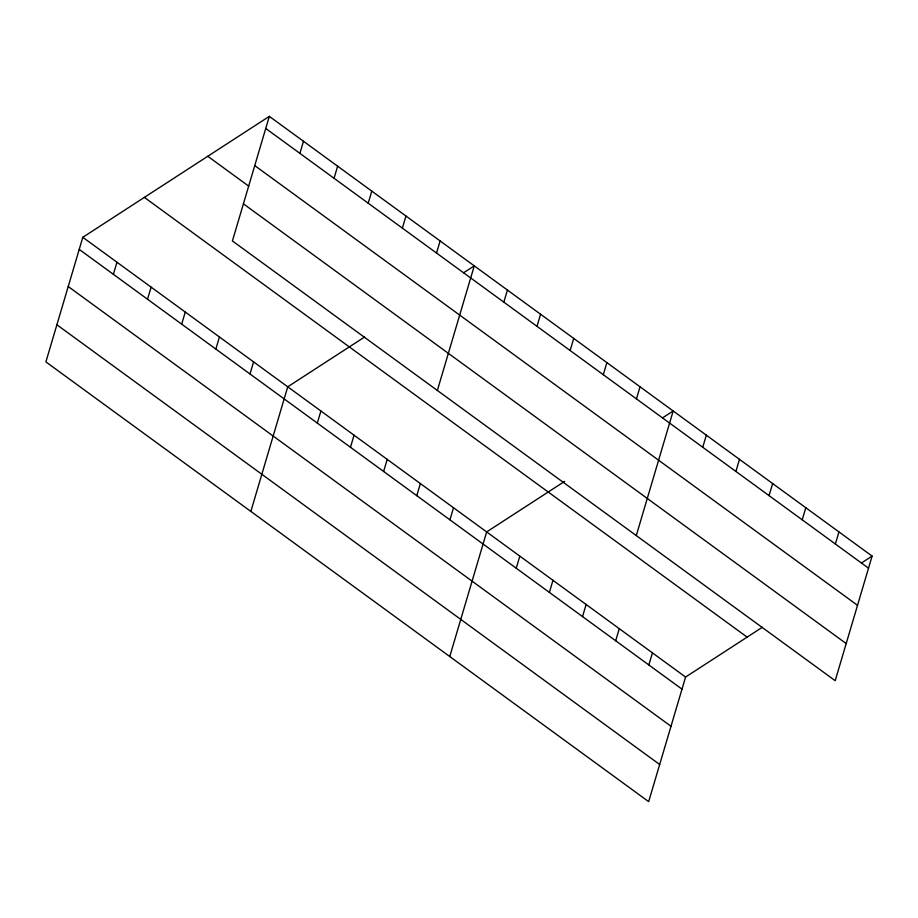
<?xml version="1.0" encoding="UTF-8"?>
<svg xmlns="http://www.w3.org/2000/svg" width="918" height="918" viewBox="0 0 918 918"><rect width="100%" height="100%" fill="white"/><g stroke="black" fill="none" stroke-linecap="round" stroke-linejoin="round"><path stroke-width="1.38" d="M269.33 116.356L232.415 240.952L835.196 680.697L872.1 556.101L269.33 116.356L82.804 237.303L45.9 361.899L648.67 801.644L685.585 677.048L762.399 627.235M113.384 274.321L116.965 262.227M147.534 299.234L151.126 287.139M181.695 324.157L185.275 312.063M215.856 349.069L219.436 336.975M299.899 153.375L303.479 141.28M250.006 373.993L253.597 361.899M334.06 178.287L337.64 166.192M250.843 511.418L287.747 386.811L364.572 337.009M368.21 203.211L371.801 191.116M317.318 423.095L320.898 411M402.371 228.123L405.951 216.028M350.469 447.284L354.061 435.189M436.532 253.047L440.112 240.952M383.621 471.462L387.212 459.367M437.358 390.471L474.273 265.864L463.613 272.772M416.783 495.651L420.364 483.556M503.844 302.148L507.424 290.054M449.935 519.84L453.515 507.746M536.996 326.338L540.576 314.243M449.763 656.531L486.666 531.924L564.662 481.353M570.147 350.515L573.727 338.421M516.237 568.208L519.817 556.113M603.298 374.705L606.878 362.61M549.389 592.397L552.969 580.302M636.449 398.894L640.03 386.799M582.54 616.575L586.12 604.492M636.277 535.584L673.181 410.977L662.532 417.885M615.691 640.764L619.271 628.669M702.752 447.261L706.332 435.166M648.842 664.953L652.434 652.859M735.903 471.45L739.495 459.356M769.055 495.628L772.646 483.534M802.217 519.817L805.797 507.723M835.369 544.007L838.949 531.912M861.451 563.009L872.1 556.101M265.738 128.451L868.52 568.185M254.745 165.584L857.515 605.318M207.778 156.267L248.767 186.17M243.419 203.83L846.189 643.564M144.356 197.393L747.137 637.126M82.804 237.303L685.585 677.048M79.223 249.398L681.994 689.143M68.23 286.531L671.001 726.264M56.893 324.777L659.675 764.51"/></g></svg>
